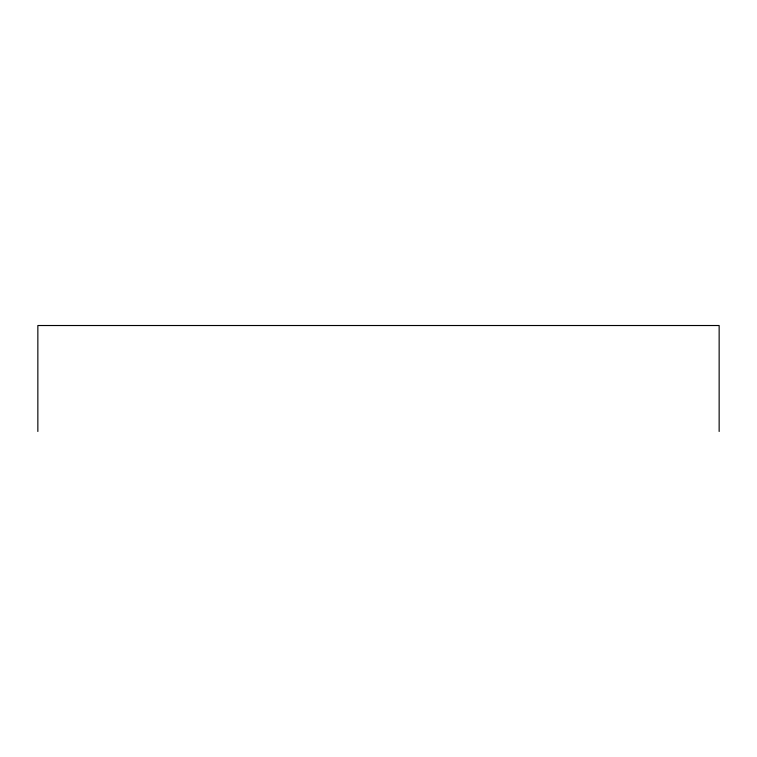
<?xml version="1.0" encoding="UTF-8"?>
<svg xmlns="http://www.w3.org/2000/svg" width="757" height="757" viewBox="0 0 757 757"><rect width="100%" height="100%" fill="white"/><g stroke="black" fill="none" stroke-linecap="round" stroke-linejoin="round"><path stroke-width="1.14" d="M719.15 431.481L719.15 325.519L37.85 325.519L37.85 431.481"/></g></svg>
